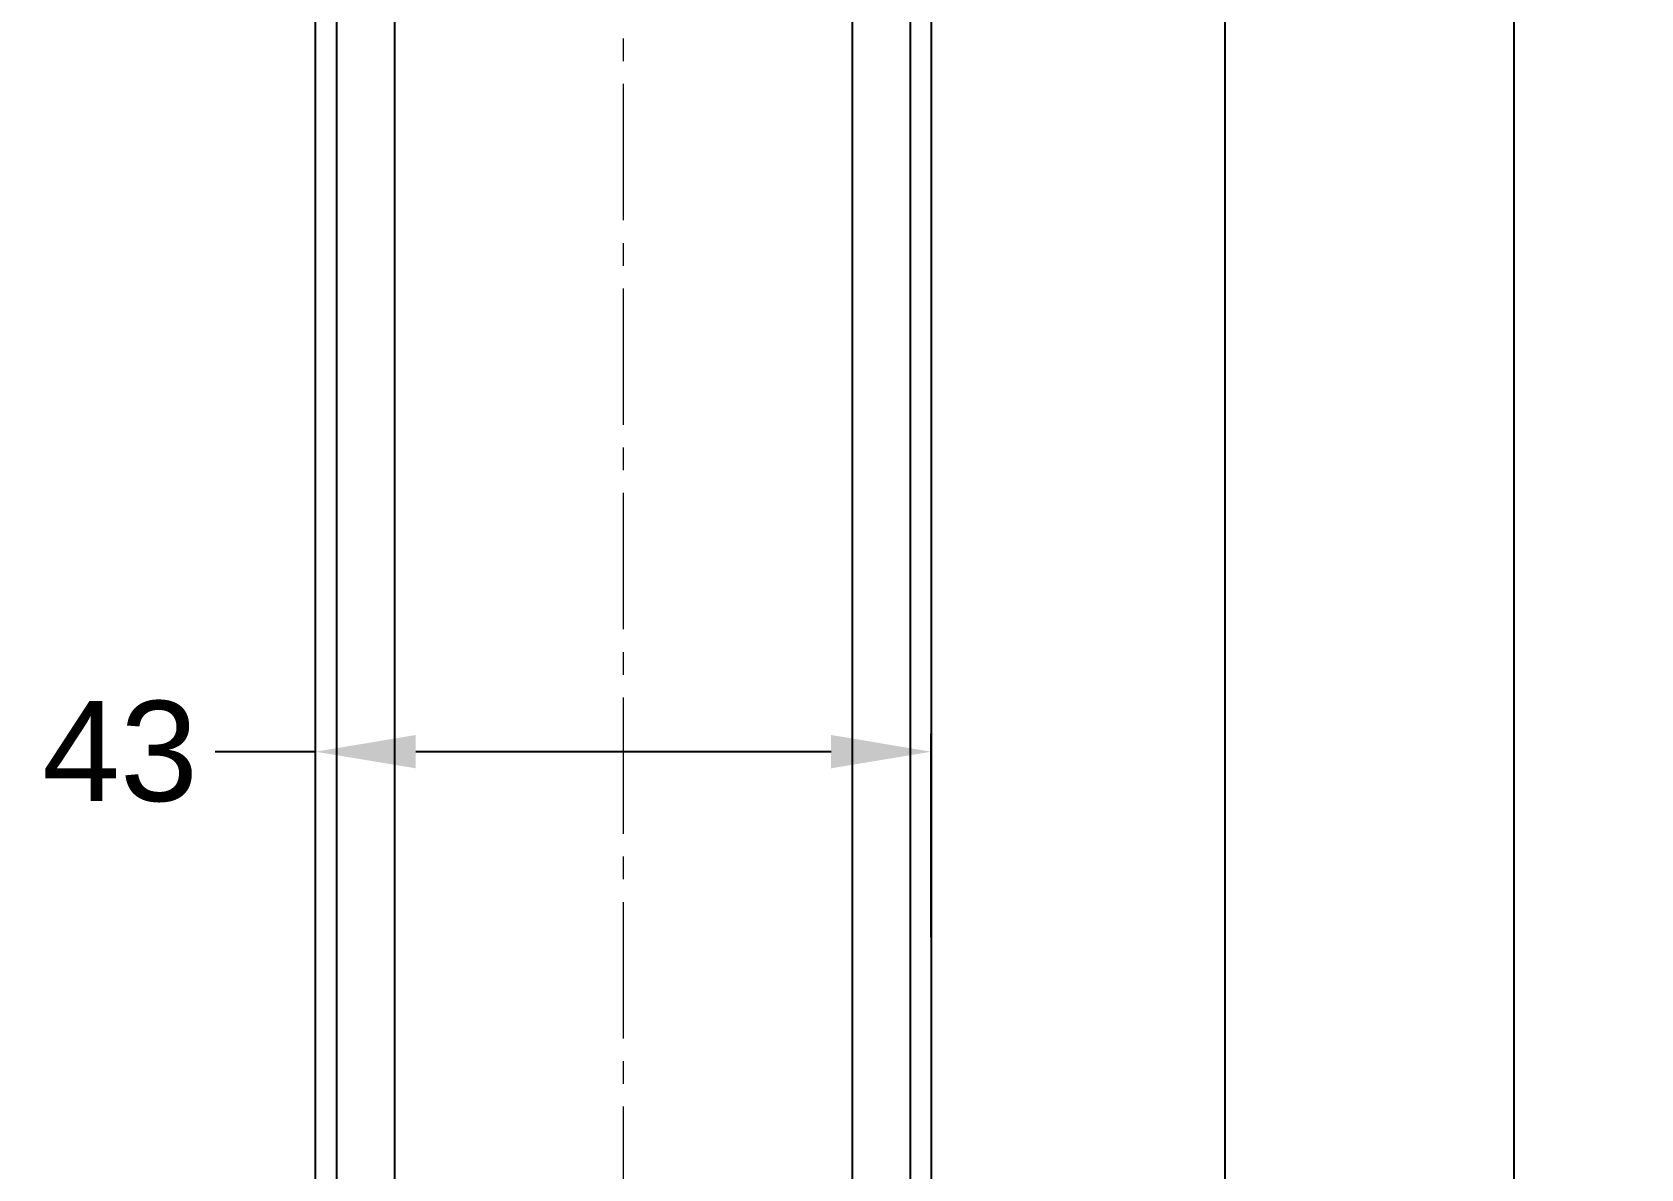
# Model space of a CAD drawing. Header units: millimetres. Extents: x 13387 to 13981, y 3730 to 4570.
# Drawn here: x 13488.6 to 13600.9, y 4051.5 to 4131 of the extents above; entities that cross this region are included whole.
import ezdxf

# ---------------------------------------------------------------- set-up
doc = ezdxf.new("R2010")
doc.units = ezdxf.units.MM
doc.linetypes.add('CENTER2', pattern=[28.575, 19.05, -3.175, 3.175, -3.175])
doc.linetypes.add('CENTERX2', pattern=[101.6, 63.5, -12.7, 12.7, -12.7])
doc.layers.add('CENTER', color=1, linetype='CENTERX2', lineweight=15)
doc.layers.add('DIM_', color=5, linetype='Continuous', lineweight=9)
doc.styles.get("Standard").update_dxf_attribs({"font": 'arial.ttf'})
doc.dimstyles.new('사본(2) STANDARD', dxfattribs={"dimscale": 0, "dimtxt": 4, "dimasz": 4, "dimexe": 1.25, "dimexo": 0.625, "dimgap": 1.5, "dimtad": 3, "dimtih": 1, "dimtoh": 1, "dimdec": 1, "dimzin": 9, "dimdsep": 46, "dimtxsty": 'Standard', "dimcen": 2.5, "dimclrd": 5, "dimclre": 5, "dimclrt": 5, "dimadec": 0, "dimazin": 0, "dimtfac": 1, "dimtdec": 1, "dimtmove": 0, "dimatfit": 3, "dimfxl": 1.25, "dimtfill": 1, "dimtolj": 1, "dimtzin": 0, "dimarcsym": 0})

# ---------------------------------------------------------------- blocks, each defined once
blk = doc.blocks.new('*D0')
at = {"layer": 'Defpoints', "color": 0, "transparency": 16777216}
for p in [(13508.37, 4080.69), (13551.37, 4080.69), (13551.37, 4067.12)]:
    blk.add_point(p, dxfattribs=at)
at = {"layer": 'DIM_', "color": 5, "lineweight": -2, "transparency": 16777216}
for p, q in [((13508.37, 4081.32), (13508.37, 4081.94)), ((13551.37, 4067.74), (13551.37, 4081.94)), ((13508.37, 4080.69), (13501.37, 4080.69)), ((13544.37, 4080.69), (13515.37, 4080.69))]:
    blk.add_line(p, q, dxfattribs=at)
at = {"layer": 'DIM_', "color": 5, "transparency": 16777216}
for points in [[(13515.37, 4081.86), (13515.37, 4079.53), (13508.37, 4080.69)], [(13544.37, 4081.86), (13544.37, 4079.53), (13551.37, 4080.69)]]:
    blk.add_solid(points, dxfattribs=at)
at = {"layer": 'DIM_', "color": 5, "transparency": 16777216, "insert": (13494.72, 4080.69), "char_height": 7, "attachment_point": 5, "bg_fill": 3, "box_fill_scale": 1.1, "bg_fill_color": 256, "bg_fill_true_color": 13158600, "bg_fill_transparency": 0}
blk.add_mtext('\\A1;43', dxfattribs=at)
blk = doc.blocks.new('*D4')
at = {"layer": 'Defpoints', "color": 0, "transparency": 16777216}
for p in [(13549.56, 4319.79), (13592.06, 4319.79), (13553.62, 4002.79)]:
    blk.add_point(p, dxfattribs=at)
at = {"layer": 'DIM_', "color": 5, "lineweight": -2, "transparency": 16777216}
for p, q in [((13550.18, 4319.79), (13593.31, 4319.79)), ((13592.06, 4312.79), (13592.06, 4166.36)), ((13592.06, 4009.79), (13592.06, 4156.21)), ((13554.25, 4002.79), (13593.31, 4002.79))]:
    blk.add_line(p, q, dxfattribs=at)
at = {"layer": 'DIM_', "color": 5, "transparency": 16777216}
for points in [[(13590.89, 4312.79), (13593.23, 4312.79), (13592.06, 4319.79)], [(13590.89, 4009.79), (13593.23, 4009.79), (13592.06, 4002.79)]]:
    blk.add_solid(points, dxfattribs=at)
at = {"layer": 'DIM_', "color": 5, "transparency": 16777216, "insert": (13592.06, 4161.29), "char_height": 7, "attachment_point": 5, "bg_fill": 3, "box_fill_scale": 1.1, "bg_fill_color": 256, "bg_fill_true_color": 13158600, "bg_fill_transparency": 0}
blk.add_mtext('\\A1;317', dxfattribs=at)
blk = doc.blocks.new('*D5')
at = {"layer": 'Defpoints', "color": 0, "transparency": 16777216}
for p in [(13548.47, 4289.77), (13553.33, 4002.79), (13571.89, 4002.79)]:
    blk.add_point(p, dxfattribs=at)
at = {"layer": 'DIM_', "color": 5, "lineweight": -2, "transparency": 16777216}
for p, q in [((13549.09, 4289.77), (13573.14, 4289.77)), ((13571.89, 4282.77), (13571.89, 4151.35)), ((13571.89, 4009.79), (13571.89, 4141.2)), ((13553.96, 4002.79), (13573.14, 4002.79))]:
    blk.add_line(p, q, dxfattribs=at)
at = {"layer": 'DIM_', "color": 5, "transparency": 16777216}
for points in [[(13570.72, 4282.77), (13573.05, 4282.77), (13571.89, 4289.77)], [(13570.72, 4009.79), (13573.05, 4009.79), (13571.89, 4002.79)]]:
    blk.add_solid(points, dxfattribs=at)
at = {"layer": 'DIM_', "color": 5, "transparency": 16777216, "insert": (13571.89, 4146.28), "char_height": 7, "attachment_point": 5, "bg_fill": 3, "box_fill_scale": 1.1, "bg_fill_color": 256, "bg_fill_true_color": 13158600, "bg_fill_transparency": 0}
blk.add_mtext('\\A1;287', dxfattribs=at)

msp = doc.modelspace()

# ---------------------------------------------------------------- linework, layer by layer
for p, q in [((13508.37, 4007.79), (13508.37, 4274.79)), ((13551.37, 4274.79), (13551.37, 4007.79)), ((13509.84, 4272.83), (13509.84, 4007.79)), ((13513.91, 4007.79), (13513.91, 4272.79)), ((13545.84, 4272.79), (13545.84, 4007.79)), ((13549.91, 4007.79), (13549.91, 4272.83))]:
    msp.add_line(p, q)
at = {"layer": 'CENTER', "color": 1, "linetype": 'CENTER2', "ltscale": 0.5}
msp.add_line((13529.87, 3917.79), (13529.87, 4324.79), dxfattribs=at)

# ---------------------------------------------------------------- next in the draw order: dimensions: what is measured, and where the dimension line sits
at = {"layer": 'DIM_'}
dim = msp.add_linear_dim(base=(13551.37, 4080.69), p1=(13508.37, 4080.69), p2=(13551.37, 4067.12), dimstyle='사본(2) STANDARD', override={"dimscale": 1, "dimtxt": 7, "dimasz": 7, "dimtad": 0}, dxfattribs=at)
dim.commit()
dim.dimension.update_dxf_attribs({"geometry": '*D0', "text_midpoint": (13494.72, 4080.69), "dimtype": 128})

# ---------------------------------------------------------------- next in the draw order: dimensions: what is measured, and where the dimension line sits
dim = msp.add_linear_dim(base=(13592.06, 4319.79), p1=(13553.62, 4002.79), p2=(13549.56, 4319.79), angle=90, dimstyle='사본(2) STANDARD', override={"dimscale": 1, "dimtxt": 7, "dimasz": 7, "dimtad": 0}, dxfattribs=at)
dim.commit()
dim.dimension.update_dxf_attribs({"geometry": '*D4', "text_midpoint": (13592.06, 4161.29)})

# ---------------------------------------------------------------- next in the draw order: dimensions: what is measured, and where the dimension line sits
dim = msp.add_linear_dim(base=(13571.89, 4002.79), p1=(13548.47, 4289.77), p2=(13553.33, 4002.79), angle=90, dimstyle='사본(2) STANDARD', override={"dimscale": 1, "dimtxt": 7, "dimasz": 7, "dimtad": 0}, dxfattribs=at)
dim.commit()
dim.dimension.update_dxf_attribs({"geometry": '*D5', "text_midpoint": (13571.89, 4146.28)})

doc.saveas('drawing.dxf')
